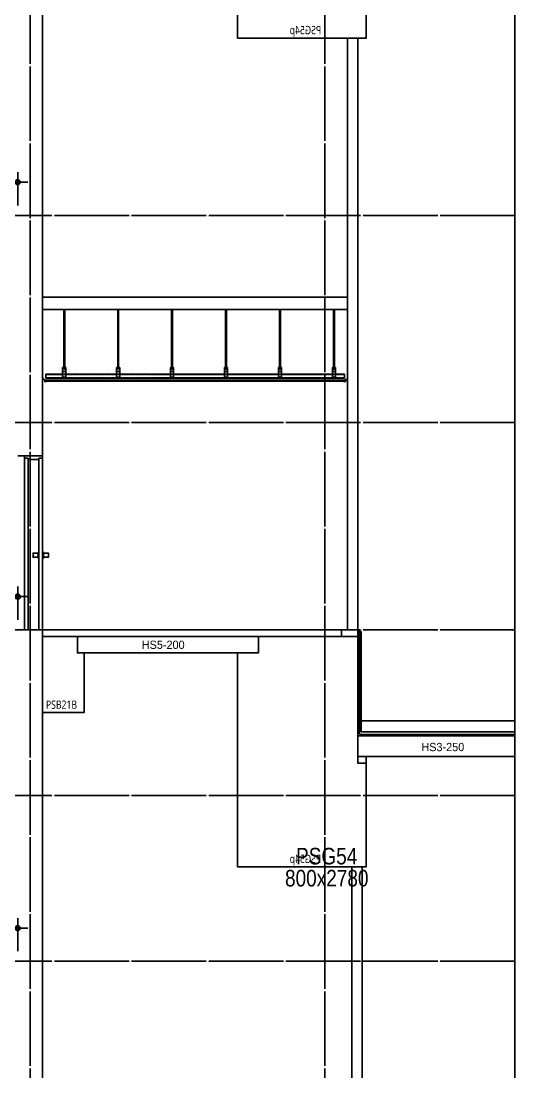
# Model space of a CAD drawing. Header units: millimetres. Extents: x 11948722 to 13111668, y -10771712 to -10232988.
# Drawn here: x 12384145 to 12390096, y -10561284 to -10548603 of the extents above; entities that cross this region are included whole.
import ezdxf
from ezdxf.enums import TextEntityAlignment as Align

# ---------------------------------------------------------------- set-up
doc = ezdxf.new("R2010")
doc.units = ezdxf.units.MM
doc.header["$LTSCALE"] = 150
doc.header["$MEASUREMENT"] = 0
for name, pattern in [('CEN', [6.2, 6, -0.1, 0, -0.1]), ('HIDDEN', [2, 1, -1]), ('Xref-계단단면도$0$HIDDEN', [0.375, 0.25, -0.125])]:
    doc.linetypes.add(name, pattern=pattern)
doc.layers.get('0').update_dxf_attribs({"linetype": 'CONTINUOUS'})
doc.layers.get('Defpoints').update_dxf_attribs({"color": 117, "linetype": 'CONTINUOUS'})
for name, color, linetype in [('A-DOOR', 4, 'CONTINUOUS'), ('A-FIN-5', 8, 'CONTINUOUS'), ('A-중심선', 10, 'CEN'), ('CON-C', 2, 'CONTINUOUS'), ('ELE-06', 6, 'CONTINUOUS'), ('ELE-8', 8, 'CONTINUOUS'), ('PIR판넬', 4, 'CONTINUOUS'), ('Xref-계단단면도$0$3 dim0', 7, 'CONTINUOUS'), ('Xref-계단단면도$0$4', 4, 'CONTINUOUS'), ('Xref-계단단면도$0$8', 8, 'CONTINUOUS'), ('Xref-계단단면도$0$A-CEIL', 6, 'CONTINUOUS'), ('Xref-계단단면도$0$ELE-3', 6, 'CONTINUOUS'), ('Xref-계단단면도$0$FIN', 5, 'CONTINUOUS')]:
    doc.layers.add(name, color=color, linetype=linetype)
doc.styles.add('A.NARROW', font='ARIALN.TTF')
doc.styles.get("Standard").update_dxf_attribs({"font": 'NanumGothic.ttf'})
doc.styles.add('Xref-계단단면도$0$나눔고딕 Se', font='')
doc.styles.add('Xref-계단단면도$0$돋움', font='')
doc.styles.get('Xref-계단단면도$0$나눔고딕 Se').set_extended_font_data('Dotum')
doc.styles.get('Xref-계단단면도$0$돋움').set_extended_font_data('Dotum')
doc.dimstyles.new('Xref-계단단면도$0$A1-100', dxfattribs={"dimtxt": 3, "dimasz": 1, "dimexe": 2, "dimexo": 2, "dimgap": 1, "dimtad": 1, "dimdec": 0, "dimzin": 12, "dimdsep": 46, "dimlunit": 6, "dimtxsty": 'Xref-계단단면도$0$나눔고딕 Se', "dimblk1": 'Xref-계단단면도$0$DIMDOT', "dimblk2": 'Xref-계단단면도$0$DIMDOT', "dimsah": 1, "dimcen": -1, "dimdle": 2, "dimclrd": 256, "dimclre": 256, "dimclrt": 3, "dimadec": 0, "dimazin": 0, "dimtfac": 1, "dimtdec": 0, "dimtix": 1, "dimtmove": 2, "dimatfit": 3, "dimldrblk": 'Xref-계단단면도$0$DIMDOT', "dimfxl": 1, "dimtvp": 1, "dimtolj": 1, "dimtzin": 12, "dimlwd": -1, "dimlwe": -1, "dimarcsym": 0})

# ---------------------------------------------------------------- blocks, each defined once
blk = doc.blocks.new('Xref-계단단면도$0$DIMDOT')
at = {"color": 0}
blk.add_line((-2, 0), (2, 0), dxfattribs=at)
for radius in [0.5, 0.25]:
    blk.add_circle((0, 0), radius, dxfattribs=at)
blk = doc.blocks.new('*D143')
at = {"layer": 'Defpoints', "color": 0, "ltscale": 1200}
for p in [(12390096, -10531448), (12393696, -10531448), (12390096, -10565948)]:
    blk.add_point(p, dxfattribs=at)
at = {"layer": 'Xref-계단단면도$0$3 dim0'}
for p, q in [((12390216, -10531448), (12393816, -10531448)), ((12393696, -10565888), (12393696, -10531508)), ((12390216, -10565948), (12393816, -10565948))]:
    blk.add_line(p, q, dxfattribs=at)
at = {"layer": 'Xref-계단단면도$0$3 dim0', "ltscale": 1200, "xscale": 60, "yscale": 60, "zscale": 60}
for p, rotation in [((12393696, -10531448), 90), ((12393696, -10565948), 270)]:
    blk.add_blockref('Xref-계단단면도$0$DIMDOT', p, dxfattribs=dict(at, rotation=rotation))
at = {"layer": 'Xref-계단단면도$0$3 dim0', "color": 3, "ltscale": 1200, "insert": (12393511, -10548698), "char_height": 210, "attachment_point": 5, "rotation": 90, "style": 'Xref-계단단면도$0$나눔고딕 Se'}
blk.add_mtext('\\A1;34,500', dxfattribs=at)
blk = doc.blocks.new('*D146')
at = {"layer": 'Defpoints', "color": 0, "ltscale": 1200}
for p in [(12390096, -10545948), (12390096, -10555948), (12393096, -10555948)]:
    blk.add_point(p, dxfattribs=at)
at = {"layer": 'Xref-계단단면도$0$3 dim0'}
for p, q in [((12390216, -10545948), (12393216, -10545948)), ((12393096, -10546008), (12393096, -10555888)), ((12390216, -10555948), (12393216, -10555948))]:
    blk.add_line(p, q, dxfattribs=at)
at = {"layer": 'Xref-계단단면도$0$3 dim0', "ltscale": 1200, "xscale": 60, "yscale": 60, "zscale": 60}
for p, rotation in [((12393096, -10545948), 90), ((12393096, -10555948), 270)]:
    blk.add_blockref('Xref-계단단면도$0$DIMDOT', p, dxfattribs=dict(at, rotation=rotation))
at = {"layer": 'Xref-계단단면도$0$3 dim0', "color": 3, "ltscale": 1200, "insert": (12392911, -10550948), "char_height": 210, "attachment_point": 5, "rotation": 90, "style": 'Xref-계단단면도$0$나눔고딕 Se'}
blk.add_mtext('\\A1;10,000', dxfattribs=at)
blk = doc.blocks.new('*U136')
at = {"layer": 'A-DOOR'}
for p, q in [((-200, 0), (-200, 2070)), ((-155, 0), (-155, 2055)), ((-200, 0), (-25, 0))]:
    blk.add_line(p, q, dxfattribs=at)
for points in [[(10, 2100), (20, 2100), (20, 2070), (-25, 2070), (-25, 2055), (-155, 2055), (-155, 2070), (-200, 2070), (-200, 2100), (-190, 2100)], [(-35, 915), (-55, 925), (-95, 925), (-95, 875), (-55, 875), (-35, 885)], [(-25, 945), (-35, 935), (-35, 865), (-25, 855)], [(20, 945), (30, 935), (30, 865), (20, 855)], [(30, 885), (50, 875), (90, 875), (90, 925), (50, 925), (30, 915)]]:
    blk.add_lwpolyline(points, dxfattribs=at)
blk.add_lwpolyline([(20, 0), (-25, 0), (-25, 2070), (20, 2070)], close=True, dxfattribs=at)
blk = doc.blocks.new('*D174')
at = {"layer": 'Defpoints', "color": 0, "lineweight": -3, "ltscale": 1200}
for p in [(12384105, -10550548), (12382445, -10550948), (12384105, -10550948)]:
    blk.add_point(p, dxfattribs=at)
at = {"layer": 'Xref-계단단면도$0$3 dim0'}
for p, q in [((12382445, -10550828), (12382445, -10550428)), ((12384105, -10550828), (12384105, -10550428)), ((12382505, -10550548), (12384045, -10550548))]:
    blk.add_line(p, q, dxfattribs=at)
at = {"layer": 'Xref-계단단면도$0$3 dim0', "ltscale": 1200, "xscale": 60, "yscale": 60, "zscale": 60, "rotation": 180}
blk.add_blockref('Xref-계단단면도$0$DIMDOT', (12382445, -10550548), dxfattribs=at)
at = {"layer": 'Xref-계단단면도$0$3 dim0', "ltscale": 1200, "xscale": 60, "yscale": 60, "zscale": 60}
blk.add_blockref('Xref-계단단면도$0$DIMDOT', (12384105, -10550548), dxfattribs=at)
at = {"layer": 'Xref-계단단면도$0$3 dim0', "color": 3, "ltscale": 1200, "insert": (12383275, -10550363), "char_height": 210, "attachment_point": 5, "style": 'Xref-계단단면도$0$나눔고딕 Se'}
blk.add_mtext('\\A1;1,660', dxfattribs=at)
blk = doc.blocks.new('*D183')
at = {"layer": 'Defpoints', "color": 0, "lineweight": -3, "ltscale": 1200}
for p in [(12384105, -10555548), (12381885, -10555948), (12384105, -10555948)]:
    blk.add_point(p, dxfattribs=at)
at = {"layer": 'Xref-계단단면도$0$3 dim0'}
for p, q in [((12381885, -10555828), (12381885, -10555428)), ((12384105, -10555828), (12384105, -10555428)), ((12381945, -10555548), (12384045, -10555548))]:
    blk.add_line(p, q, dxfattribs=at)
at = {"layer": 'Xref-계단단면도$0$3 dim0', "ltscale": 1200, "xscale": 60, "yscale": 60, "zscale": 60, "rotation": 180}
blk.add_blockref('Xref-계단단면도$0$DIMDOT', (12381885, -10555548), dxfattribs=at)
at = {"layer": 'Xref-계단단면도$0$3 dim0', "ltscale": 1200, "xscale": 60, "yscale": 60, "zscale": 60}
blk.add_blockref('Xref-계단단면도$0$DIMDOT', (12384105, -10555548), dxfattribs=at)
at = {"layer": 'Xref-계단단면도$0$3 dim0', "color": 3, "ltscale": 1200, "insert": (12382995, -10555363), "char_height": 210, "attachment_point": 5, "style": 'Xref-계단단면도$0$나눔고딕 Se'}
blk.add_mtext('\\A1;2,220', dxfattribs=at)
blk = doc.blocks.new('*D876')
at = {"layer": 'Defpoints', "color": 0, "lineweight": -3, "ltscale": 1200}
for p in [(12384105, -10559548), (12382445, -10559948), (12384105, -10559948)]:
    blk.add_point(p, dxfattribs=at)
at = {"layer": 'Xref-계단단면도$0$3 dim0'}
for p, q in [((12382445, -10559828), (12382445, -10559428)), ((12384105, -10559828), (12384105, -10559428)), ((12382505, -10559548), (12384045, -10559548))]:
    blk.add_line(p, q, dxfattribs=at)
at = {"layer": 'Xref-계단단면도$0$3 dim0', "ltscale": 1200, "xscale": 60, "yscale": 60, "zscale": 60, "rotation": 180}
blk.add_blockref('Xref-계단단면도$0$DIMDOT', (12382445, -10559548), dxfattribs=at)
at = {"layer": 'Xref-계단단면도$0$3 dim0', "ltscale": 1200, "xscale": 60, "yscale": 60, "zscale": 60}
blk.add_blockref('Xref-계단단면도$0$DIMDOT', (12384105, -10559548), dxfattribs=at)
at = {"layer": 'Xref-계단단면도$0$3 dim0', "color": 3, "ltscale": 1200, "insert": (12383275, -10559363), "char_height": 210, "attachment_point": 5, "style": 'Xref-계단단면도$0$나눔고딕 Se'}
blk.add_mtext('\\A1;1,660', dxfattribs=at)
blk = doc.blocks.new('PSG54p')
at = {"layer": 'CON-C', "ltscale": 1200, "flags": 128}
blk.add_lwpolyline([(-775, 1250), (-675, 1250), (-675, 2780), (525, 2780), (525, 2580), (775, 2580), (775, 0), (-775, 0)], close=True, dxfattribs=at)
at = {"layer": 'Defpoints', "color": 1, "width": 0.8}
blk.add_text('PSG54p', height=99.8, dxfattribs=at).set_placement((-231, 96), align=Align.MIDDLE_LEFT)
blk = doc.blocks.new('PSB21B')
at = {"layer": 'CON-C', "ltscale": 1200, "flags": 128}
blk.add_lwpolyline([(-250, 0), (-250, 920), (-250, 920), (-250, 920), (170, 920), (170, 720), (250, 720), (250, 0)], close=True, dxfattribs=at)
at = {"layer": 'Defpoints', "color": 1, "width": 0.8}
blk.add_text('PSB21B', height=99.8, dxfattribs=at).set_placement((-210, 96), align=Align.MIDDLE_LEFT)

msp = doc.modelspace()

# ---------------------------------------------------------------- linework, layer by layer
at = {"layer": 'A-FIN-5', "linetype": 'HIDDEN'}
msp.add_line((12388224.7, -10557203.7), (12388234.1, -10557213.2), dxfattribs=at)
at = {"layer": 'A-중심선'}
for p, q in [((12384254.7, -10530548.2), (12384254.7, -10579629.2)), ((12387804.7, -10530548.2), (12387804.7, -10579629.2)), ((12390096.5, -10550948.2), (12372470.5, -10550948.2)), ((12390096.5, -10553448.2), (12372470.5, -10553448.2)), ((12390096.5, -10555948.2), (12372470.5, -10555948.2)), ((12390096.5, -10557948.2), (12372470.5, -10557948.2)), ((12390096.5, -10559948.2), (12372470.5, -10559948.2))]:
    msp.add_line(p, q, dxfattribs=at)
at = {"layer": 'CON-C', "ltscale": 1200}
for p, q in [((12384404.7, -10545948.2), (12384404.7, -10553848.2)), ((12384104.7, -10553848.2), (12384404.7, -10553848.2)), ((12384404.7, -10555948.2), (12384104.7, -10555948.2)), ((12384404.7, -10555948.2), (12384404.7, -10563848.2)), ((12384824.7, -10556028.2), (12387004.7, -10556028.2)), ((12388004.7, -10556028.2), (12388004.7, -10555948.2)), ((12388004.7, -10555948.2), (12388204.7, -10555948.2)), ((12388204.7, -10556028.2), (12388204.7, -10555948.2)), ((12384904.7, -10556228.2), (12386754.7, -10556228.2)), ((12388204.7, -10557228.2), (12390096.5, -10557228.2)), ((12388204.7, -10557478.2), (12390096.5, -10557478.2)), ((12388304.7, -10557558.2), (12388304.7, -10557478.2))]:
    msp.add_line(p, q, dxfattribs=at)
at = {"layer": 'Defpoints', "ltscale": 1200}
msp.add_lwpolyline([(12372470.5, -10530548.2), (12390096.5, -10530548.2), (12390096.5, -10579629.2), (12372470.5, -10579629.2)], close=True, dxfattribs=at)
at = {"layer": 'ELE-06', "ltscale": 1200}
for p, q in [((12388204.7, -10555948.2), (12388244.7, -10555968.2)), ((12388244.7, -10555968.2), (12388244.7, -10557048.2)), ((12388244.7, -10557048.2), (12390096.5, -10557048.2))]:
    msp.add_line(p, q, dxfattribs=at)
at = {"layer": 'ELE-8', "ltscale": 0.5}
for p, q in [((12388224.7, -10557203.7), (12388224.7, -10555958.2)), ((12388234.1, -10557213.2), (12390096.5, -10557213.2))]:
    msp.add_line(p, q, dxfattribs=at)
at = {"layer": 'ELE-8', "ltscale": 1000}
for p, q in [((12388244.7, -10557048.2), (12388244.7, -10557178.2)), ((12388244.7, -10557178.2), (12390096.5, -10557178.2))]:
    msp.add_line(p, q, dxfattribs=at)
at = {"layer": 'PIR판넬'}
for p, q in [((12388079.7, -10548808.2), (12388079.7, -10555948.2)), ((12388204.7, -10548808.2), (12388204.7, -10555948.2)), ((12388129.7, -10558808.2), (12388129.7, -10565948.2)), ((12388254.7, -10558808.2), (12388254.7, -10565948.2))]:
    msp.add_line(p, q, dxfattribs=at)
at = {"layer": 'Xref-계단단면도$0$4', "ltscale": 0.1}
for points in [[(12384454.7, -10552954.2), (12384454.7, -10552948.2), (12384453.7, -10552948.2), (12384453.7, -10552953.2), (12384430.7, -10552953.2), (12384430.7, -10552928.2), (12384405.7, -10552928.2), (12384405.7, -10552904.2), (12384404.7, -10552904.2), (12384404.7, -10552929.2), (12384429.7, -10552929.2), (12384429.7, -10552954.2), (12384454.7, -10552954.2)], [(12388029.7, -10552954.2), (12388029.7, -10552948.2), (12388030.7, -10552948.2), (12388030.7, -10552953.2), (12388053.7, -10552953.2), (12388053.7, -10552928.2), (12388078.7, -10552928.2), (12388078.7, -10552904.2), (12388079.7, -10552904.2), (12388079.7, -10552929.2), (12388054.7, -10552929.2), (12388054.7, -10552954.2), (12388029.7, -10552954.2)]]:
    msp.add_lwpolyline(points, dxfattribs=at)
at = {"layer": 'Xref-계단단면도$0$8'}
for p, q in [((12384659.2, -10552085.7), (12384659.2, -10552779.4)), ((12384670.5, -10552085.7), (12384670.5, -10552779.4)), ((12385309.2, -10552085.7), (12385309.2, -10552779.4)), ((12385320.5, -10552085.7), (12385320.5, -10552779.4)), ((12385959.2, -10552085.7), (12385959.2, -10552779.4)), ((12385970.5, -10552085.7), (12385970.5, -10552779.4)), ((12386609.2, -10552085.7), (12386609.2, -10552779.4)), ((12386620.5, -10552085.7), (12386620.5, -10552779.4)), ((12387259.2, -10552085.7), (12387259.2, -10552779.4)), ((12387270.5, -10552085.7), (12387270.5, -10552779.4)), ((12387909.2, -10552085.7), (12387909.2, -10552779.4)), ((12387920.5, -10552085.7), (12387920.5, -10552779.4)), ((12384646.1, -10552783.2), (12384646.1, -10552901.9)), ((12384646.1, -10552783.2), (12384683.6, -10552783.2)), ((12384646.1, -10552786.9), (12384683.6, -10552786.9)), ((12384646.1, -10552833.2), (12384683.6, -10552833.2)), ((12384653.6, -10552779.4), (12384676.1, -10552779.4)), ((12384653.6, -10552779.4), (12384653.6, -10552783.2)), ((12384653.6, -10552786.9), (12384653.6, -10552790.7)), ((12384653.6, -10552790.7), (12384676.1, -10552790.7)), ((12384657.3, -10552779.4), (12384657.3, -10552783.2)), ((12384657.3, -10552786.9), (12384657.3, -10552790.7)), ((12384659.2, -10552774.4), (12384670.5, -10552774.4)), ((12384659.2, -10552776.9), (12384670.5, -10552776.9)), ((12384659.2, -10552790.7), (12384659.2, -10552801.9)), ((12384659.2, -10552791.9), (12384670.5, -10552791.9)), ((12384659.2, -10552794.4), (12384670.5, -10552794.4)), ((12384659.2, -10552796.9), (12384670.5, -10552796.9)), ((12384659.2, -10552799.4), (12384670.5, -10552799.4)), ((12384659.2, -10552799.4), (12384670.5, -10552799.4)), ((12384659.2, -10552801.9), (12384670.5, -10552801.9)), ((12384670.5, -10552790.7), (12384670.5, -10552801.9)), ((12384672.3, -10552779.4), (12384672.3, -10552783.2)), ((12384672.3, -10552786.9), (12384672.3, -10552790.7)), ((12384676.1, -10552779.4), (12384676.1, -10552783.2)), ((12384676.1, -10552786.9), (12384676.1, -10552790.7)), ((12384683.6, -10552783.2), (12384683.6, -10552901.9)), ((12385296.1, -10552783.2), (12385296.1, -10552901.9)), ((12385296.1, -10552783.2), (12385333.6, -10552783.2)), ((12385296.1, -10552786.9), (12385333.6, -10552786.9)), ((12385296.1, -10552833.2), (12385333.6, -10552833.2)), ((12385303.6, -10552779.4), (12385326.1, -10552779.4)), ((12385303.6, -10552779.4), (12385303.6, -10552783.2)), ((12385303.6, -10552786.9), (12385303.6, -10552790.7)), ((12385303.6, -10552790.7), (12385326.1, -10552790.7)), ((12385307.3, -10552779.4), (12385307.3, -10552783.2)), ((12385307.3, -10552786.9), (12385307.3, -10552790.7)), ((12385309.2, -10552774.4), (12385320.5, -10552774.4)), ((12385309.2, -10552776.9), (12385320.5, -10552776.9)), ((12385309.2, -10552790.7), (12385309.2, -10552801.9)), ((12385309.2, -10552791.9), (12385320.5, -10552791.9)), ((12385309.2, -10552794.4), (12385320.5, -10552794.4)), ((12385309.2, -10552796.9), (12385320.5, -10552796.9)), ((12385309.2, -10552799.4), (12385320.5, -10552799.4)), ((12385309.2, -10552799.4), (12385320.5, -10552799.4)), ((12385309.2, -10552801.9), (12385320.5, -10552801.9)), ((12385320.5, -10552790.7), (12385320.5, -10552801.9)), ((12385322.3, -10552779.4), (12385322.3, -10552783.2)), ((12385322.3, -10552786.9), (12385322.3, -10552790.7)), ((12385326.1, -10552779.4), (12385326.1, -10552783.2)), ((12385326.1, -10552786.9), (12385326.1, -10552790.7)), ((12385333.6, -10552783.2), (12385333.6, -10552901.9)), ((12385946.1, -10552783.2), (12385946.1, -10552901.9)), ((12385946.1, -10552783.2), (12385983.6, -10552783.2)), ((12385946.1, -10552786.9), (12385983.6, -10552786.9)), ((12385946.1, -10552833.2), (12385983.6, -10552833.2)), ((12385953.6, -10552779.4), (12385976.1, -10552779.4)), ((12385953.6, -10552779.4), (12385953.6, -10552783.2)), ((12385953.6, -10552786.9), (12385953.6, -10552790.7)), ((12385953.6, -10552790.7), (12385976.1, -10552790.7)), ((12385957.3, -10552779.4), (12385957.3, -10552783.2)), ((12385957.3, -10552786.9), (12385957.3, -10552790.7)), ((12385959.2, -10552774.4), (12385970.5, -10552774.4)), ((12385959.2, -10552776.9), (12385970.5, -10552776.9)), ((12385959.2, -10552790.7), (12385959.2, -10552801.9)), ((12385959.2, -10552791.9), (12385970.5, -10552791.9)), ((12385959.2, -10552794.4), (12385970.5, -10552794.4)), ((12385959.2, -10552796.9), (12385970.5, -10552796.9)), ((12385959.2, -10552799.4), (12385970.5, -10552799.4)), ((12385959.2, -10552799.4), (12385970.5, -10552799.4)), ((12385959.2, -10552801.9), (12385970.5, -10552801.9)), ((12385970.5, -10552790.7), (12385970.5, -10552801.9)), ((12385972.3, -10552779.4), (12385972.3, -10552783.2)), ((12385972.3, -10552786.9), (12385972.3, -10552790.7)), ((12385976.1, -10552779.4), (12385976.1, -10552783.2)), ((12385976.1, -10552786.9), (12385976.1, -10552790.7)), ((12385983.6, -10552783.2), (12385983.6, -10552901.9)), ((12386596.1, -10552783.2), (12386596.1, -10552901.9)), ((12386596.1, -10552783.2), (12386633.6, -10552783.2)), ((12386596.1, -10552786.9), (12386633.6, -10552786.9)), ((12386596.1, -10552833.2), (12386633.6, -10552833.2)), ((12386603.6, -10552779.4), (12386626.1, -10552779.4)), ((12386603.6, -10552779.4), (12386603.6, -10552783.2)), ((12386603.6, -10552786.9), (12386603.6, -10552790.7)), ((12386603.6, -10552790.7), (12386626.1, -10552790.7)), ((12386607.3, -10552779.4), (12386607.3, -10552783.2)), ((12386607.3, -10552786.9), (12386607.3, -10552790.7)), ((12386609.2, -10552774.4), (12386620.5, -10552774.4)), ((12386609.2, -10552776.9), (12386620.5, -10552776.9)), ((12386609.2, -10552790.7), (12386609.2, -10552801.9)), ((12386609.2, -10552791.9), (12386620.5, -10552791.9)), ((12386609.2, -10552794.4), (12386620.5, -10552794.4)), ((12386609.2, -10552796.9), (12386620.5, -10552796.9)), ((12386609.2, -10552799.4), (12386620.5, -10552799.4)), ((12386609.2, -10552799.4), (12386620.5, -10552799.4)), ((12386609.2, -10552801.9), (12386620.5, -10552801.9)), ((12386620.5, -10552790.7), (12386620.5, -10552801.9)), ((12386622.3, -10552779.4), (12386622.3, -10552783.2)), ((12386622.3, -10552786.9), (12386622.3, -10552790.7)), ((12386626.1, -10552779.4), (12386626.1, -10552783.2)), ((12386626.1, -10552786.9), (12386626.1, -10552790.7)), ((12386633.6, -10552783.2), (12386633.6, -10552901.9)), ((12387246.1, -10552783.2), (12387246.1, -10552901.9)), ((12387246.1, -10552783.2), (12387283.6, -10552783.2)), ((12387246.1, -10552786.9), (12387283.6, -10552786.9)), ((12387246.1, -10552833.2), (12387283.6, -10552833.2)), ((12387253.6, -10552779.4), (12387276.1, -10552779.4)), ((12387253.6, -10552779.4), (12387253.6, -10552783.2)), ((12387253.6, -10552786.9), (12387253.6, -10552790.7)), ((12387253.6, -10552790.7), (12387276.1, -10552790.7)), ((12387257.3, -10552779.4), (12387257.3, -10552783.2)), ((12387257.3, -10552786.9), (12387257.3, -10552790.7)), ((12387259.2, -10552774.4), (12387270.5, -10552774.4)), ((12387259.2, -10552776.9), (12387270.5, -10552776.9)), ((12387259.2, -10552790.7), (12387259.2, -10552801.9)), ((12387259.2, -10552791.9), (12387270.5, -10552791.9)), ((12387259.2, -10552794.4), (12387270.5, -10552794.4)), ((12387259.2, -10552796.9), (12387270.5, -10552796.9)), ((12387259.2, -10552799.4), (12387270.5, -10552799.4)), ((12387259.2, -10552799.4), (12387270.5, -10552799.4)), ((12387259.2, -10552801.9), (12387270.5, -10552801.9)), ((12387270.5, -10552790.7), (12387270.5, -10552801.9)), ((12387272.3, -10552779.4), (12387272.3, -10552783.2)), ((12387272.3, -10552786.9), (12387272.3, -10552790.7)), ((12387276.1, -10552779.4), (12387276.1, -10552783.2)), ((12387276.1, -10552786.9), (12387276.1, -10552790.7)), ((12387283.6, -10552783.2), (12387283.6, -10552901.9)), ((12387896.1, -10552783.2), (12387896.1, -10552901.9)), ((12387896.1, -10552783.2), (12387933.6, -10552783.2)), ((12387896.1, -10552786.9), (12387933.6, -10552786.9)), ((12387896.1, -10552833.2), (12387933.6, -10552833.2)), ((12387903.6, -10552779.4), (12387926.1, -10552779.4)), ((12387903.6, -10552779.4), (12387903.6, -10552783.2)), ((12387903.6, -10552786.9), (12387903.6, -10552790.7)), ((12387903.6, -10552790.7), (12387926.1, -10552790.7)), ((12387907.3, -10552779.4), (12387907.3, -10552783.2)), ((12387907.3, -10552786.9), (12387907.3, -10552790.7)), ((12387909.2, -10552774.4), (12387920.5, -10552774.4)), ((12387909.2, -10552776.9), (12387920.5, -10552776.9)), ((12387909.2, -10552790.7), (12387909.2, -10552801.9)), ((12387909.2, -10552791.9), (12387920.5, -10552791.9)), ((12387909.2, -10552794.4), (12387920.5, -10552794.4)), ((12387909.2, -10552796.9), (12387920.5, -10552796.9)), ((12387909.2, -10552799.4), (12387920.5, -10552799.4)), ((12387909.2, -10552799.4), (12387920.5, -10552799.4)), ((12387909.2, -10552801.9), (12387920.5, -10552801.9)), ((12387920.5, -10552790.7), (12387920.5, -10552801.9)), ((12387922.3, -10552779.4), (12387922.3, -10552783.2)), ((12387922.3, -10552786.9), (12387922.3, -10552790.7)), ((12387926.1, -10552779.4), (12387926.1, -10552783.2)), ((12387926.1, -10552786.9), (12387926.1, -10552790.7)), ((12387933.6, -10552783.2), (12387933.6, -10552901.9)), ((12384646.1, -10552901.9), (12384683.6, -10552901.9)), ((12385296.1, -10552901.9), (12385333.6, -10552901.9)), ((12385946.1, -10552901.9), (12385983.6, -10552901.9)), ((12386596.1, -10552901.9), (12386633.6, -10552901.9)), ((12387246.1, -10552901.9), (12387283.6, -10552901.9)), ((12387896.1, -10552901.9), (12387933.6, -10552901.9))]:
    msp.add_line(p, q, dxfattribs=at)
at = {"layer": 'Xref-계단단면도$0$8', "linetype": 'Xref-계단단면도$0$HIDDEN', "ltscale": 0.1}
for p, q in [((12384443.7, -10552868.2), (12388040.7, -10552868.2)), ((12384443.7, -10552908.2), (12388040.7, -10552908.2))]:
    msp.add_line(p, q, dxfattribs=at)
at = {"layer": 'Xref-계단단면도$0$A-CEIL', "ltscale": 1200}
msp.add_line((12384404.7, -10555948.2), (12388004.7, -10555948.2), dxfattribs=at)
at = {"layer": 'Xref-계단단면도$0$ELE-3'}
for p, q in [((12384404.7, -10551935.7), (12388079.7, -10551935.7)), ((12384404.7, -10552085.7), (12388079.7, -10552085.7))]:
    msp.add_line(p, q, dxfattribs=at)
at = {"layer": 'Xref-계단단면도$0$FIN', "color": 8}
for p, q in [((12384443.7, -10552911.9), (12384443.7, -10552864.4)), ((12384443.7, -10552864.4), (12388040.7, -10552864.4)), ((12388040.7, -10552911.9), (12388040.7, -10552864.4)), ((12384443.7, -10552911.9), (12388040.7, -10552911.9))]:
    msp.add_line(p, q, dxfattribs=at)
at = {"layer": 'Xref-계단단면도$0$FIN', "color": 150}
for p, q in [((12384443.7, -10552935.7), (12388040.7, -10552935.7)), ((12384443.7, -10552948.2), (12388040.7, -10552948.2))]:
    msp.add_line(p, q, dxfattribs=at)
at = {"layer": 'Xref-계단단면도$0$FIN', "color": 150, "flags": 128}
for points in [[(12384443.7, -10552935.7), (12384443.7, -10552948.2)], [(12388040.7, -10552935.7), (12388040.7, -10552948.2)]]:
    msp.add_lwpolyline(points, dxfattribs=at)

# ---------------------------------------------------------------- block references
at = {"layer": 'A-DOOR'}
msp.add_blockref('*U136', (12384384.7, -10555948.2), dxfattribs=at)
at = {"layer": 'CON-C', "ltscale": 1200, "xscale": -1}
for p in [(12387529.7, -10548808.2), (12387529.7, -10558808.2)]:
    msp.add_blockref('PSG54p', p, dxfattribs=at)
at = {"layer": 'CON-C', "ltscale": 1200}
msp.add_blockref('PSB21B', (12384654.7, -10556948.2), dxfattribs=at)

# ---------------------------------------------------------------- texts
at = {"layer": 'Defpoints'}
for s, height, style, p in [('HS5-200', 100, 'Xref-계단단면도$0$돋움', (12385599.5, -10556129.4)), ('HS3-250', 100, 'Xref-계단단면도$0$돋움', (12388969.1, -10557363)), ('PSG54', 200, 'A.NARROW', (12387458.2, -10558679.8)), ('800x2780', 200, 'A.NARROW', (12387325.3, -10558945.5))]:
    msp.add_text(s, height=height, dxfattribs=dict(at, style=style)).set_placement(p, align=Align.MIDDLE_LEFT)

# ---------------------------------------------------------------- dimensions: what is measured, and where the dimension line sits
at = {"layer": 'Xref-계단단면도$0$3 dim0'}
for base, p1, p2, picture, middle in [((12393696.5, -10531448.2), (12390096.5, -10565948.2), (12390096.5, -10531448.2), '*D143', (12393511.1, -10548698.2)), ((12393096.5, -10555948.2), (12390096.5, -10545948.2), (12390096.5, -10555948.2), '*D146', (12392911.1, -10550948.2))]:
    dim = msp.add_linear_dim(base=base, p1=p1, p2=p2, angle=90, dimstyle='Xref-계단단면도$0$A1-100', override={"dimscale": 60, "dimtxt": 3.5}, dxfattribs=at)
    dim.commit()
    dim.dimension.update_dxf_attribs({"geometry": picture, "text_midpoint": middle})
for base, p1, p2, picture, middle in [((12384104.7, -10550548.2), (12382444.7, -10550948.2), (12384104.7, -10550948.2), '*D174', (12383274.7, -10550362.8)), ((12384104.7, -10555548.2), (12381884.7, -10555948.2), (12384104.7, -10555948.2), '*D183', (12382994.7, -10555362.8)), ((12384104.7, -10559548.2), (12382444.7, -10559948.2), (12384104.7, -10559948.2), '*D876', (12383274.7, -10559362.8))]:
    dim = msp.add_linear_dim(base=base, p1=p1, p2=p2, dimstyle='Xref-계단단면도$0$A1-100', override={"dimscale": 60, "dimtxt": 3.5, "dimblk1": 'Xref-계단단면도$0$DIMDOT', "dimblk2": 'Xref-계단단면도$0$DIMDOT'}, dxfattribs=at)
    dim.commit()
    dim.dimension.update_dxf_attribs({"geometry": picture, "text_midpoint": middle})

doc.saveas('drawing.dxf')
